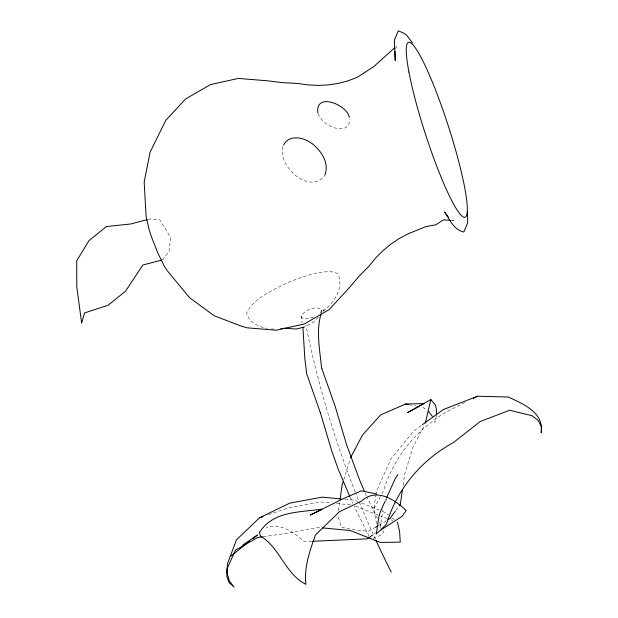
<?xml version="1.0" encoding="UTF-8"?>
<svg xmlns="http://www.w3.org/2000/svg" width="618" height="618" viewBox="0 0 618 618"><rect width="100%" height="100%" fill="white"/><g stroke="black" fill="none" stroke-linecap="round" stroke-linejoin="round"><path stroke-width="0.46" stroke-dasharray="3.09 2.32" d="M282.866 146.582C277.521 166.033 308.668 194.709 324.404 176.022M338.432 510.684L339.661 502.171M403.06 485.493L404.69 474.137L413.133 446.729L424.628 424.89M376.934 523.786L375.783 520.232L373.828 508.668L375.798 495.79M375.937 494.871L376.493 491.194L391.07 458.68L413.89 430.816L421.661 425.215M380.101 527.957L382.866 509.873M436.401 415.559L434.925 422.542L433.457 419.004M321.205 313.087L321.592 309.247C314.995 305.678 304.589 309.981 301.059 316.354L302.148 322.874M343.801 479.661L350.267 458.641M321.808 310.344L320.147 313.063M395.605 48.938L396.826 45.925L395.404 47.146M385.516 500.201L386.304 498.448M386.057 500.866L386.845 499.112M373.828 508.668L381.499 494.817M381.947 494.006L383.299 491.557A140.989 135.126 -5.6 0 1 450.205 409.889L464.759 402.627M395.883 510.429L398.664 506.667M162.356 259.915L169.031 251.495L170.614 238.046L165.168 228.158L159.591 219.699L150.174 218.896L148.312 219.382M318.224 317.196L313.141 322.457L305.331 326.59M323.005 311.163L324.195 309.649L321.684 312.414M370.12 536.787L375.342 532.909M323.114 311.194C334.075 302.797 344.257 287.988 337.93 273.921C331.75 270.058 324.156 272.082 317.42 272.901C305.346 275.528 293.735 279.846 282.526 284.998C269.548 292.368 253.017 298.749 246.652 313.264C248.93 322.295 258.594 327.046 267.161 328.282M370.275 536.803L375.103 533.697M379.143 525.308L386.497 520.735M375.798 527.169L368.258 531.356L353.867 529.75L341.244 527.231L337.752 515.412M313.604 317.049C309.834 318.224 304.713 320.348 301.275 317.451L301.059 316.354M268.397 514.74L288.042 507.981L320.441 501.97L329.95 502.874M373.087 538.224C377.065 536.972 381.793 535.389 383.971 531.588L383.168 530.738M380.688 530.908L382.102 530.692M263.121 536.748L285.524 533.458L317.922 527.455L320.781 527.726M311.75 541.329L304.265 541.793A140.989 53.442 73 0 0 265.933 528.081M271.511 328.946L273.983 329.07M451.936 220.533L453.805 220.696L451.542 219.83M344.952 499.305L354.462 500.201L358 501.607M336.609 503.508L350.877 504.86M409.216 404.72L416.493 406.088M387.401 518.579L381.082 516.269M391.047 519.869L392.863 520.51M361.538 503.013L379.228 510.028M382.766 511.434L388.32 515.072M355.435 506.088L380.201 515.914M422.859 407.285L427.023 410.252M392.113 518.008L394.384 519.777M377.32 518.494L367.115 497.374M379.475 522.673L381.638 526.86M369.101 536.401L353.959 505.856M365.261 493.079L366.374 495.659M350.143 497.196L352.77 503.276M318.224 113.72C321.221 125.516 349.185 138.007 349.881 119.096M375.512 539.39A1046.459 997.344 7 0 1 355.667 492.955M355.319 492.067A1046.459 997.344 7 0 1 305.848 324.875"/><path stroke-width="0.93" d="M436.408 414.717L436.462 409.688L435.497 405.06L430.854 399.591L407.625 412.6L423.94 403.6L405.578 404.033L380.611 414.933L362.488 435.057L350.553 457.729M340.062 499.329L342.109 485.138L343.237 481.484M402.372 490.221L400.333 504.412L399.22 505.918M321.012 314.006C315.844 331.65 319.962 350.213 321.561 368.127L321.406 367.339L335.389 407.069L346.474 444.373L359.676 480.209L364.512 491.364M425.284 423.121L430.854 399.591M385.122 501.082L380.394 511.627L378.965 516.555L376.292 534.037L386.482 524.28A140.989 135.126 -5.6 0 1 453.388 442.604L480.062 421.592L509.611 410.252L532.044 415.713L538.077 420.425L541.268 426.258L541.213 432.839C544.242 412.507 523.315 404.041 508.32 397.034L477.598 396.223L443.407 409.518L422.434 424.651M386.698 497.567L394.972 479.112L397.876 474.508M283.546 145.222C289.193 133.388 305.609 137.721 313.542 144.805C322.009 151.873 329.595 164.272 324.744 175.342M395.327 511.179L389.765 518.695L388.127 519.715M341.144 498.942L322.125 497.135L289.726 503.145L259.475 517.814L236.478 539.846L227.354 564.118L227.123 573.272L229.363 581.051L234.145 587.1L229.263 582.766L226.86 576.741L226.852 569.263L235.458 550.144L257.521 537.567L262.194 536.887M394.693 47.756L373.751 66.636L357.019 77.451L347.81 80.912L338.247 83.399L328.374 84.898L318.247 85.408L307.911 84.913L297.412 83.43L282.48 82.642L267.633 80.811L238.363 78.416L210.39 84.604L185.609 98.942L165.717 120.471L150.074 152.237L144.179 182.001L146.142 216.949L148.977 229.139L151.464 236.849L157.752 252.886L164.334 266.173L167.177 270.614L189.51 297.637L214.176 315.767L241.792 326.296L246.991 327.818L276.261 330.213L304.241 324.025L329.023 309.688L348.915 288.166L358.594 276.794L369.031 266.134L375.744 257.953L383.013 250.614L390.808 244.149L399.081 238.594L407.803 233.967L425.964 226.551L435.767 224.836L443.515 219.823L451.001 220.456M230.931 556.015L246.389 543.763M247.864 542.596L249.332 541.43M253.017 538.517L257.436 535.018L242.789 545.099M369.471 537.32L367.061 538.865L312.685 541.275M381.538 529.564L401.978 516.424L406.173 510.553A140.989 53.442 73 0 0 361.43 501.206L339.367 511.766L315.334 535.142C309.873 550.97 303.855 567.293 305.887 584.327C285.014 573.929 280.193 547.71 260.363 535.984L259.521 532.446C272.917 510.908 299.854 512.399 321.978 509.139M375.798 527.169L378.309 525.771M473.318 398.355L477.598 396.223M321.205 509.842L310.182 515.088L342.828 498.85L361.383 490.831L376.64 494.014M304.55 326.922L296.223 329.039L284.396 328.189M259.475 517.814L263.044 516.586M147.385 219.622L130.645 223.994L106.381 226.567L88.946 240.68L76.709 260.858L76.794 286.829L81.653 323.137L84.542 312.917L108.119 305.269L125.554 291.155L142.828 265.014L161.422 260.155M280.811 328.676L282.55 328.467M322.681 527.903L350.267 530.522L380.34 542.45L400.263 542.14L399.599 531.519L397.413 522.125M405.578 404.033L408.305 404.551M369.973 538.085L370.607 538.394M428.413 411.248L432.361 416.347M412.546 43.021L406.474 34.902L402.573 32.553L398.231 30.9L394.338 40.232L395.234 60.61L395.018 51.371M448.398 217.072L444.574 211.966C449.695 219.653 453.828 229.888 463.809 232.044L467.702 222.712L467.447 211.402M349.765 496.331L338.27 469.348L331.704 450.823L320.317 412.515L320.503 413.11L306.713 373.828L304.867 359.004L302.92 327.532M349.363 117.451C347.293 104.612 314.794 91.696 317.93 112.963M391.225 572.09A1046.459 997.344 7 0 1 375.914 540.256M408.923 72.051A91.943 12.136 72.1 0 0 461.437 215.582A91.943 12.136 72.1 0 0 439.807 101.267A91.943 12.136 72.1 0 0 408.923 72.051"/></g></svg>
